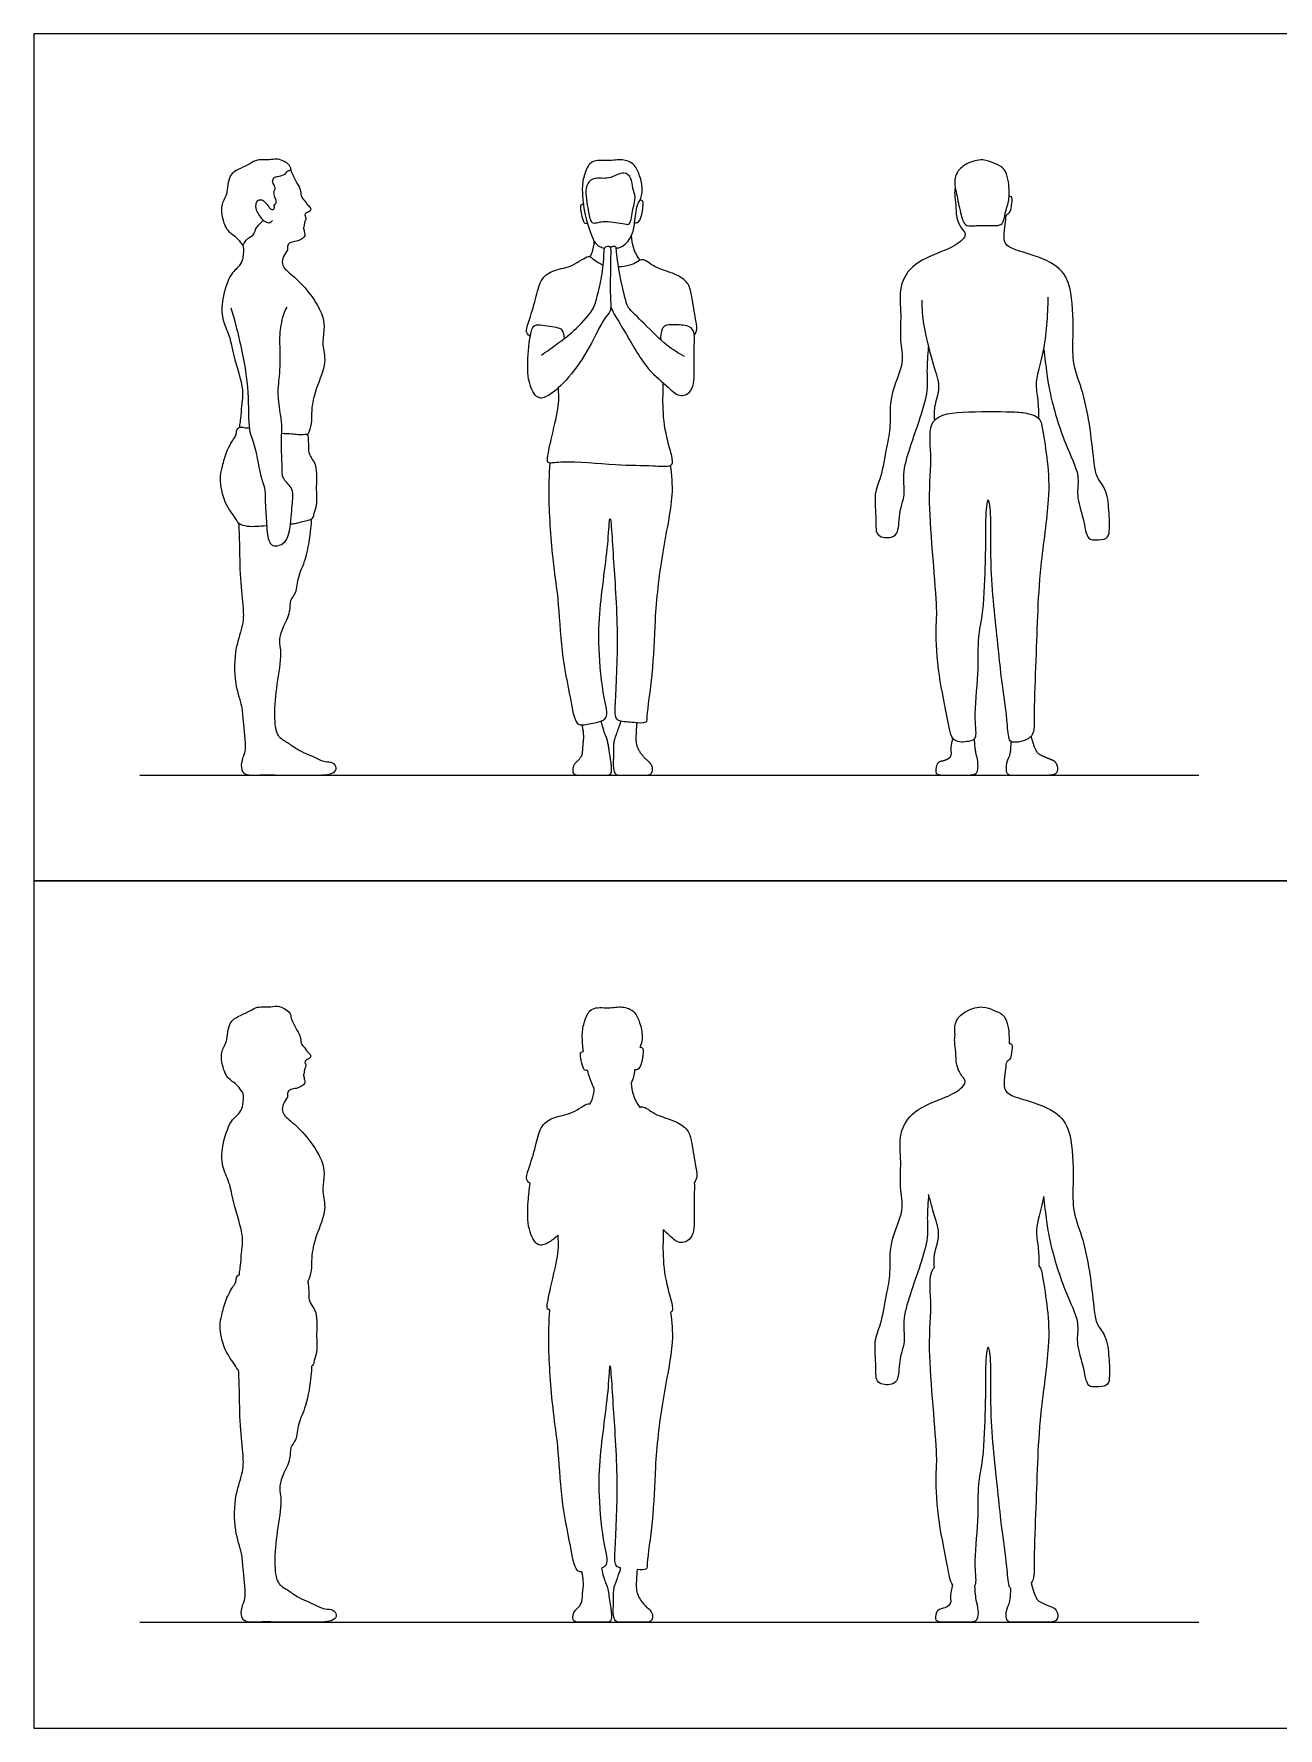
# Model space of a CAD drawing. Header units: millimetres. Extents: x 0.3 to 34.9, y 0.2 to 32.
# Drawn here: x 11.34 to 14.922, y 0.674 to 5.55 of the extents above; entities that cross this region are included whole.
import ezdxf

# ---------------------------------------------------------------- set-up
doc = ezdxf.new("R2010")
doc.units = ezdxf.units.MM
for name, color, linetype, true_color in [('AG-DIAGRAM', 7, 'Continuous', 0xfecc66), ('AG-OUTLINE', 7, 'Continuous', 0x8000ff), ('AG-PEOPLE', 7, 'Continuous', 0x66ccff), ('X-VPRT', 6, 'Continuous', 0xff00ff)]:
    doc.layers.add(name, color=color, linetype=linetype, true_color=true_color)

msp = doc.modelspace()

# ---------------------------------------------------------------- linework, layer by layer
at = {"layer": 'AG-DIAGRAM'}
for points in [[(11.645, 3.4169), (14.693, 3.4169)], [(11.645, 0.9785), (14.693, 0.9785)]]:
    msp.add_lwpolyline(points, dxfattribs=at)
at = {"layer": 'AG-OUTLINE'}
for points, knots in [([(12.1282, 1.9579), (12.1327, 1.9682), (12.1406, 1.9907), (12.1379, 2.0294), (12.1512, 2.0934), (12.1852, 2.165), (12.1685, 2.2163), (12.1767, 2.2608), (12.1748, 2.2972), (12.149, 2.3466), (12.1048, 2.4018), (12.0631, 2.433), (12.0539, 2.4499), (12.0562, 2.4717), (12.0728, 2.4891), (12.0685, 2.5036), (12.0795, 2.5136), (12.0962, 2.514), (12.1101, 2.5208), (12.1222, 2.5296), (12.1188, 2.5427), (12.1154, 2.5545), (12.1187, 2.5586), (12.1186, 2.5637), (12.1187, 2.5693), (12.1222, 2.5758), (12.1242, 2.5805), (12.1188, 2.5902), (12.1235, 2.5978), (12.1353, 2.6002), (12.139, 2.6115), (12.1269, 2.6197), (12.1222, 2.6297), (12.107, 2.6449), (12.1097, 2.654), (12.1063, 2.6677), (12.0929, 2.6887), (12.0839, 2.7095), (12.0796, 2.7204), (12.0796, 2.7204), (12.0813, 2.7225), (12.0763, 2.7354), (12.0613, 2.7447), (12.0427, 2.7541), (12.0226, 2.7481), (11.9827, 2.7522), (11.9624, 2.7376), (11.9344, 2.725), (11.8973, 2.7066), (11.8993, 2.6486), (11.8756, 2.62), (11.8839, 2.5769), (11.8916, 2.554), (11.9045, 2.54), (11.9186, 2.5302), (11.9342, 2.5153), (11.94, 2.5032), (11.942, 2.5037), (11.9443, 2.4921), (11.9429, 2.468), (11.9352, 2.4449), (11.903, 2.4219), (11.8813, 2.3487), (11.8797, 2.2916), (11.9054, 2.2427), (11.913, 2.1863), (11.9468, 2.088), (11.9369, 2.0437), (11.9361, 2.0069), (11.9321, 1.9872), (11.9319, 1.9813), (11.9317, 1.9786), (11.9279, 1.9775), (11.9215, 1.9707), (11.9225, 1.9567), (11.9126, 1.9452), (11.8913, 1.906), (11.8812, 1.8621), (11.8725, 1.8313), (11.8859, 1.7611), (11.9188, 1.721), (11.9248, 1.7078), (11.9294, 1.704), (11.9302, 1.6851), (11.9325, 1.6467), (11.9325, 1.5452), (11.9434, 1.4595), (11.9438, 1.4114), (11.9175, 1.3447), (11.9153, 1.2443), (11.9405, 1.1765), (11.9409, 1.1351), (11.9528, 1.0541), (11.9408, 1.0296), (11.9344, 0.9991), (11.9476, 0.9751), (12.0009, 0.9807), (12.0489, 0.9776), (12.1398, 0.9786), (12.2013, 0.9786), (12.2142, 0.9991), (12.2014, 1.0171), (12.1769, 1.0144), (12.151, 1.0289), (12.0962, 1.0508), (12.0716, 1.0727), (12.0373, 1.0878), (12.0315, 1.1549), (12.0393, 1.2387), (12.0557, 1.3267), (12.0449, 1.3662), (12.0559, 1.4031), (12.0811, 1.4475), (12.0752, 1.4825), (12.0982, 1.5025), (12.0991, 1.5527), (12.1261, 1.5985), (12.1386, 1.6873), (12.1391, 1.7061), (12.1394, 1.7156), (12.1405, 1.7162), (12.1463, 1.7202), (12.1453, 1.7334), (12.1577, 1.7582), (12.152, 1.7994), (12.1576, 1.8698), (12.1386, 1.8909), (12.1304, 1.9109), (12.1328, 1.9279), (12.1303, 1.9407), (12.1305, 1.9552), (12.1282, 1.9579)], [-9.214298, -9.214298, -9.214298, -9.214298, -8.885756, -8.539089, -8.080682, -7.582496, -7.178312, -6.806593, -6.472611, -6.055593, -5.570963, -5.187443, -4.952883, -4.695738, -4.428702, -4.224497, -4.026707, -3.797374, -3.572825, -3.369282, -3.169696, -2.975623, -2.854685, -2.732105, -2.596725, -2.44595, -2.32218, -2.144028, -1.989446, -1.799439, -1.630829, -1.430567, -1.233937, -0.982417, -0.818966, -0.616768, -0.334303, 0, 0, 0, 0.000631, 0.203548, 0.44974, 0.697379, 0.954309, 1.304228, 1.582541, 1.894339, 2.238914, 2.646912, 2.985757, 3.346377, 3.625709, 3.863311, 4.097601, 4.370537, 4.566139, 4.566139, 4.566139, 4.902531, 5.171934, 5.513475, 6.001766, 6.430155, 6.833333, 7.269031, 7.838309, 8.220458, 8.558729, 8.806047, 8.966882, 8.966882, 8.966882, 9.16181, 9.362515, 9.574444, 9.950641, 10.33105, 10.649547, 11.121369, 11.528454, 11.765956, 11.765956, 11.765956, 12.191847, 12.763501, 13.290113, 13.671822, 14.142824, 14.712768, 15.180867, 15.555838, 16.076214, 16.373231, 16.65539, 16.91934, 17.309031, 17.715369, 18.261801, 18.694988, 18.928393, 19.162434, 19.427559, 19.73765, 20.169364, 20.497586, 20.834797, 21.250489, 21.780991, 22.31355, 22.663431, 23.006792, 23.408725, 23.727738, 24.017642, 24.399628, 24.825899, 25.350605, 25.65271, 25.65271, 25.65271, 25.697939, 25.919163, 26.204856, 26.576186, 27.044559, 27.336441, 27.590743, 27.817863, 28.031881, 28.258834, 28.258834, 28.258834, 28.258834]), ([(13.2412, 2.2437), (13.2445, 2.2493), (13.2515, 2.2628), (13.243, 2.2986), (13.2336, 2.3644), (13.2223, 2.4012), (13.1779, 2.4257), (13.1284, 2.4373), (13.097, 2.4649), (13.0864, 2.4617), (13.084, 2.4604), (13.0762, 2.4712), (13.0639, 2.4953), (13.0601, 2.5188), (13.0597, 2.5305), (13.0654, 2.5426), (13.0676, 2.5541), (13.0694, 2.5685), (13.0732, 2.5686), (13.0841, 2.5677), (13.0923, 2.6012), (13.097, 2.632), (13.0876, 2.6334), (13.0846, 2.6342), (13.0866, 2.6381), (13.0926, 2.6517), (13.0905, 2.685), (13.084, 2.7031), (13.0723, 2.7386), (13.0324, 2.7532), (12.9949, 2.7444), (12.9437, 2.7521), (12.9257, 2.7123), (12.9197, 2.6882), (12.9189, 2.6741), (12.9181, 2.6589), (12.9201, 2.6386), (12.9217, 2.623), (12.922, 2.6208), (12.9195, 2.6208), (12.9117, 2.6208), (12.9145, 2.6011), (12.9197, 2.5755), (12.9254, 2.5664), (12.9312, 2.5665), (12.9335, 2.567), (12.938, 2.5524), (12.945, 2.5319), (12.9512, 2.5185), (12.9529, 2.5155), (12.9532, 2.5043), (12.9482, 2.4819), (12.9434, 2.4743), (12.941, 2.4705), (12.9395, 2.4711), (12.9293, 2.4725), (12.8904, 2.4397), (12.8398, 2.4355), (12.7979, 2.4093), (12.7868, 2.3562), (12.7686, 2.2931), (12.7534, 2.2522), (12.7649, 2.2443), (12.7688, 2.2413), (12.7661, 2.2258), (12.7615, 2.174), (12.7597, 2.1135), (12.7873, 2.0575), (12.8179, 2.067), (12.8393, 2.0837), (12.8489, 2.0924), (12.8497, 2.075), (12.8566, 2.0475), (12.8118, 1.8884), (12.8195, 1.8786), (12.824, 1.8779), (12.8249, 1.8778), (12.8229, 1.841), (12.8196, 1.7706), (12.834, 1.5801), (12.8506, 1.4869), (12.8565, 1.3331), (12.8837, 1.2082), (12.8965, 1.1271), (12.9124, 1.1232), (12.9178, 1.1232), (12.9217, 1.1047), (12.9229, 1.0893), (12.92, 1.0651), (12.9191, 1.0543), (12.9184, 1.0354), (12.9137, 1.0268), (12.8957, 1.0111), (12.8912, 1.0024), (12.8912, 0.9832), (12.896, 0.9785), (12.9155, 0.9785), (12.9307, 0.9785), (12.972, 0.9785), (12.9853, 0.9785), (12.9971, 0.9785), (13.0008, 0.9813), (13.0037, 0.9927), (13.0032, 1.0035), (12.9986, 1.0349), (12.9962, 1.0498), (12.9914, 1.078), (12.9887, 1.0876), (12.9829, 1.098), (12.9789, 1.1117), (12.9736, 1.134), (12.98, 1.1364), (12.9952, 1.1462), (12.9778, 1.2079), (12.9642, 1.3438), (12.968, 1.4553), (12.983, 1.5626), (12.9945, 1.662), (12.9954, 1.6994), (12.9993, 1.7253), (13.0036, 1.6829), (13.0077, 1.5966), (13.0245, 1.3888), (13.0131, 1.194), (13.0113, 1.1429), (13.0216, 1.1365), (13.0287, 1.1348), (13.0301, 1.1345), (13.0203, 1.1067), (13.0142, 1.0896), (13.0097, 1.0772), (13.0085, 1.0672), (13.0082, 1.0395), (13.0081, 1.0236), (13.0081, 0.9875), (13.0136, 0.9785), (13.0353, 0.9785), (13.0497, 0.9785), (13.0854, 0.9785), (13.098, 0.9785), (13.1127, 0.9785), (13.1175, 0.9815), (13.1217, 0.9936), (13.1216, 0.9993), (13.1169, 1.0101), (13.1124, 1.0155), (13.0989, 1.0264), (13.092, 1.0343), (13.0778, 1.0554), (13.0742, 1.0673), (13.0741, 1.0939), (13.0749, 1.1103), (13.0766, 1.1298), (13.0875, 1.1289), (13.1065, 1.128), (13.1041, 1.1541), (13.1244, 1.2775), (13.1268, 1.4262), (13.146, 1.6106), (13.1842, 1.7818), (13.1764, 1.8417), (13.1728, 1.8702), (13.1757, 1.8717), (13.181, 1.8791), (13.1712, 1.916), (13.1498, 1.9949), (13.1514, 2.0791), (13.1513, 2.0986), (13.1515, 2.1078), (13.1565, 2.1035), (13.1738, 2.0887), (13.195, 2.0643), (13.2409, 2.0807), (13.2415, 2.1517), (13.2404, 2.2043), (13.2419, 2.2355), (13.2412, 2.2437)], [0, 0, 0, 0, 0.253391, 0.596931, 1.067871, 1.416491, 1.8071, 2.22967, 2.595334, 2.712665, 2.712665, 2.712665, 3.074655, 3.414035, 3.414035, 3.414035, 3.772345, 3.772345, 3.772345, 3.965628, 4.293721, 4.599411, 4.772188, 4.772188, 4.772188, 4.914322, 5.264236, 5.52361, 5.85787, 6.211648, 6.573368, 6.960449, 7.307528, 7.669991, 7.669991, 7.669991, 8.060927, 8.126085, 8.126085, 8.126085, 8.282398, 8.517077, 8.820035, 8.994979, 9.148015, 9.148015, 9.148015, 9.447453, 9.54791, 9.54791, 9.54791, 9.87983, 10.08899, 10.08899, 10.08899, 10.169691, 10.578878, 10.997723, 11.376748, 11.790642, 12.269526, 12.624532, 12.845386, 12.845386, 12.845386, 13.144148, 13.655576, 14.061543, 14.376508, 14.622826, 14.622826, 14.622826, 15.037385, 15.753785, 15.932421, 15.972056, 15.972056, 15.972056, 16.574049, 17.351779, 17.925423, 18.624668, 19.299697, 19.789446, 19.979749, 19.979749, 19.979749, 20.096559, 20.096559, 20.213369, 20.213369, 20.330178, 20.330178, 20.446988, 20.446988, 20.563798, 20.563798, 20.680608, 20.680608, 20.797418, 20.797418, 20.914228, 20.914228, 21.031038, 21.031038, 21.147847, 21.147847, 21.264657, 21.264657, 21.381467, 21.381467, 21.381467, 21.587767, 22.020714, 22.701023, 23.313413, 23.915382, 24.485409, 24.845335, 25.05308, 25.336558, 25.877827, 26.725735, 27.535884, 27.904036, 28.114837, 28.160069, 28.160069, 28.160069, 28.279897, 28.279897, 28.399726, 28.399726, 28.519554, 28.519554, 28.639382, 28.639382, 28.75921, 28.75921, 28.879038, 28.879038, 28.998867, 28.998867, 29.118695, 29.118695, 29.238523, 29.238523, 29.358351, 29.358351, 29.47818, 29.47818, 29.598008, 29.598008, 29.598008, 29.860892, 30.104603, 30.731633, 31.451009, 32.240132, 32.991751, 33.523442, 33.523442, 33.523442, 33.674183, 34.012027, 34.548062, 35.06948, 35.371341, 35.371341, 35.371341, 35.509848, 35.873723, 36.211465, 36.672951, 37.144758, 37.347013, 37.347013, 37.347013, 37.347013]), ([(14.2471, 2.204), (14.2497, 2.1804), (14.2567, 2.1309), (14.2638, 2.074), (14.3047, 1.932), (14.3532, 1.8441), (14.3388, 1.7829), (14.362, 1.7204), (14.3707, 1.6538), (14.3974, 1.6564), (14.4309, 1.656), (14.4379, 1.6835), (14.4351, 1.7416), (14.4288, 1.8014), (14.3975, 1.8354), (14.392, 1.8778), (14.3813, 1.9775), (14.3629, 2.0775), (14.3287, 2.1605), (14.3322, 2.24), (14.3314, 2.3668), (14.3007, 2.4426), (14.2103, 2.4794), (14.1454, 2.4941), (14.1292, 2.5231), (14.1387, 2.5695), (14.1374, 2.5924), (14.151, 2.5964), (14.1562, 2.6239), (14.1565, 2.6447), (14.1496, 2.6442), (14.1474, 2.6442), (14.1478, 2.6527), (14.1471, 2.6742), (14.1435, 2.7014), (14.131, 2.7297), (14.103, 2.7393), (14.0716, 2.7543), (14.0241, 2.7409), (13.9918, 2.7128), (13.9902, 2.6839), (13.9917, 2.6722), (13.9921, 2.6699), (13.9911, 2.6628), (13.9894, 2.6482), (13.9956, 2.6192), (13.9932, 2.5836), (14.0105, 2.5485), (14.0226, 2.5399), (14.0184, 2.5257), (14.0056, 2.5097), (13.9634, 2.4872), (13.8706, 2.4558), (13.8277, 2.3862), (13.8383, 2.3033), (13.8309, 2.2308), (13.849, 2.1622), (13.7998, 2.0734), (13.808, 1.984), (13.7944, 1.9237), (13.78, 1.8356), (13.7564, 1.7891), (13.7664, 1.7152), (13.7605, 1.6626), (13.8115, 1.66), (13.8306, 1.6782), (13.8301, 1.7393), (13.8498, 1.7844), (13.8401, 1.8405), (13.8574, 1.9151), (13.9192, 2.0751), (13.9094, 2.1386), (13.9141, 2.1871), (13.9156, 2.2099), (13.9209, 2.1891), (13.9352, 2.1389), (13.9512, 2.0935), (13.9295, 2.0385), (13.9314, 2.0123), (13.9322, 1.9994), (13.9314, 1.9985), (13.9145, 1.9772), (13.9278, 1.8907), (13.9091, 1.7718), (13.9442, 1.4564), (13.9344, 1.4007), (13.9429, 1.2616), (13.9695, 1.1521), (13.9767, 1.0966), (13.9852, 1.0849), (13.9804, 1.0683), (13.9787, 1.0553), (13.9812, 1.0366), (13.979, 1.03), (13.9674, 1.0223), (13.9604, 1.0197), (13.9441, 1.0169), (13.9392, 1.0111), (13.9356, 0.9908), (13.9362, 0.9845), (13.9421, 0.9797), (13.9482, 0.9785), (13.9665, 0.9785), (13.9773, 0.9785), (14.0022, 0.9785), (14.0149, 0.9785), (14.0406, 0.9785), (14.0488, 0.9802), (14.056, 0.987), (14.0578, 0.9943), (14.0578, 1.0167), (14.0565, 1.0265), (14.051, 1.0431), (14.049, 1.0593), (14.0477, 1.0832), (14.0481, 1.0838), (14.054, 1.0934), (14.0431, 1.1471), (14.0607, 1.2686), (14.055, 1.3767), (14.0721, 1.4368), (14.0788, 1.5796), (14.0794, 1.6704), (14.0799, 1.7544), (14.0886, 1.778), (14.0977, 1.7224), (14.0899, 1.5699), (14.1167, 1.3458), (14.1246, 1.2561), (14.1419, 1.143), (14.1445, 1.0885), (14.1494, 1.0774), (14.152, 1.0755), (14.1523, 1.0521), (14.1501, 1.0363), (14.1409, 1.0196), (14.1386, 1.0093), (14.1386, 0.9846), (14.1431, 0.9785), (14.1609, 0.9785), (14.1754, 0.9785), (14.2154, 0.9785), (14.2349, 0.9785), (14.2731, 0.9785), (14.2838, 0.9816), (14.2882, 0.9943), (14.2882, 1.0005), (14.2836, 1.0125), (14.2806, 1.0166), (14.2732, 1.021), (14.2667, 1.0239), (14.248, 1.0309), (14.2399, 1.0349), (14.2259, 1.0439), (14.2186, 1.061), (14.2108, 1.0906), (14.2208, 1.103), (14.2178, 1.1537), (14.2238, 1.2922), (14.2286, 1.4377), (14.2356, 1.5788), (14.2648, 1.7703), (14.2597, 1.8756), (14.2449, 1.9663), (14.2398, 1.9964), (14.2333, 2.0041), (14.2328, 2.0224), (14.2327, 2.0596), (14.2202, 2.1107), (14.2391, 2.1633), (14.2466, 2.2016), (14.2471, 2.204)], [0, 0, 0, 0, 0.481089, 0.919961, 1.61138, 2.181196, 2.608318, 3.083446, 3.519118, 3.778836, 4.089613, 4.360749, 4.799521, 5.243128, 5.611792, 5.974208, 6.542466, 7.128995, 7.655474, 8.165923, 8.804346, 9.301126, 9.855432, 10.378004, 10.383699, 10.838114, 11.103382, 11.287203, 11.589117, 11.833436, 11.979901, 11.979901, 11.979901, 12.205673, 12.533549, 12.837496, 13.139927, 13.472894, 13.866495, 14.23312, 14.562622, 14.643415, 14.643415, 14.643415, 14.907947, 15.215905, 15.562694, 15.917427, 16.178051, 16.178051, 16.278059, 16.71183, 17.271865, 17.764163, 18.276807, 18.761737, 19.227634, 19.788847, 20.319582, 20.774033, 21.302876, 21.716177, 22.206308, 22.584025, 22.935535, 23.20866, 23.641769, 24.04475, 24.45185, 24.960759, 25.700084, 26.161213, 26.63316, 26.63316, 26.63316, 26.9439, 27.391918, 27.809821, 28.164671, 28.164671, 28.164671, 28.189636, 28.741675, 29.41561, 30.409001, 30.862231, 31.512843, 32.1592, 32.539012, 32.539012, 32.539012, 32.635355, 32.635355, 32.731697, 32.731697, 32.828039, 32.828039, 32.924381, 32.924381, 33.020723, 33.020723, 33.117066, 33.117066, 33.213408, 33.213408, 33.30975, 33.30975, 33.406092, 33.406092, 33.502434, 33.502434, 33.598776, 33.598776, 33.695119, 33.695119, 33.695119, 33.722727, 34.145301, 34.795652, 35.380389, 35.833484, 36.502352, 37.077149, 37.592465, 37.785303, 38.119331, 38.850416, 39.708487, 40.262239, 40.868729, 41.291179, 41.439578, 41.439578, 41.439578, 41.556864, 41.556864, 41.674151, 41.674151, 41.791437, 41.791437, 41.908724, 41.908724, 42.02601, 42.02601, 42.143297, 42.143297, 42.260583, 42.260583, 42.377869, 42.377869, 42.495156, 42.495156, 42.612442, 42.612442, 42.729729, 42.729729, 42.729729, 43.126029, 43.810339, 44.501257, 45.187159, 45.974497, 46.5722, 47.119077, 47.418706, 47.418706, 47.418706, 47.840201, 48.240788, 48.783595, 48.81959, 48.81959, 48.81959, 48.81959])]:
    msp.add_open_spline(points, degree=3, knots=knots, dxfattribs=at)
at = {"layer": 'AG-PEOPLE'}
for points, knots in [([(12.0033, 5.0683), (12.0059, 5.0657), (12.011, 5.0603), (12.0175, 5.0505), (12.0239, 5.0432), (12.0348, 5.0469), (12.0302, 5.057), (12.0379, 5.0616), (12.0385, 5.0719), (12.0295, 5.0893), (12.0329, 5.1), (12.0364, 5.1097), (12.0262, 5.1231), (12.0282, 5.1319), (12.0331, 5.1391), (12.0468, 5.1407), (12.0658, 5.1463), (12.0702, 5.1584), (12.083, 5.1564), (12.0763, 5.1738), (12.0613, 5.1831), (12.0427, 5.1925), (12.0226, 5.1865), (11.9827, 5.1906), (11.9624, 5.176), (11.9344, 5.1634), (11.8973, 5.145), (11.8993, 5.087), (11.8756, 5.0584), (11.8839, 5.0153), (11.8916, 4.9924), (11.9045, 4.9784), (11.9186, 4.9686), (11.9342, 4.9537), (11.9429, 4.9355), (11.949, 4.9618), (11.9753, 4.969), (11.9783, 4.9937), (11.9931, 5.005), (11.998, 5.0114), (12.0007, 5.0143)], [0, 0, 0, 0, 0.189301, 0.38405, 0.553201, 0.712003, 0.874839, 1.026434, 1.19914, 1.44558, 1.630215, 1.80342, 2.025404, 2.188576, 2.343402, 2.551417, 2.799659, 2.987395, 3.146035, 3.348952, 3.595144, 3.842783, 4.099713, 4.449632, 4.727945, 5.039743, 5.384318, 5.792317, 6.131162, 6.491781, 6.771113, 7.008715, 7.243006, 7.515942, 7.711543, 7.948359, 8.233523, 8.49836, 8.735738, 8.93039, 8.93039, 8.93039, 8.93039]), ([(13.0163, 4.9331), (13.0198, 4.9337), (13.0407, 4.9392), (13.0631, 4.9683), (13.07, 5.0057), (13.0742, 5.0589), (13.0931, 5.0825), (13.0905, 5.1234), (13.084, 5.1415), (13.0723, 5.177), (13.0324, 5.1916), (12.9949, 5.1828), (12.9437, 5.1905), (12.9257, 5.1507), (12.9197, 5.1266), (12.9189, 5.1125), (12.9181, 5.0973), (12.9214, 5.0645), (12.925, 5.0306), (12.9466, 4.9628), (12.9596, 4.941), (12.9776, 4.935), (12.983, 4.9339)], [1.901047, 1.901047, 1.901047, 1.901047, 1.976834, 2.369431, 2.728095, 3.1374, 3.451909, 3.801823, 4.061196, 4.395457, 4.749234, 5.110955, 5.498035, 5.845114, 6.207577, 6.207577, 6.207577, 6.598514, 6.945787, 7.421261, 7.748918, 7.871818, 7.871818, 7.871818, 7.871818]), ([(14.1362, 5.0348), (14.1339, 5.024), (14.1322, 4.9953), (14.087, 5.0004), (14.0452, 4.9981), (14.0183, 4.9966), (14.006, 5.0383), (13.9967, 5.089), (13.9898, 5.1143), (13.9918, 5.1512), (14.0241, 5.1793), (14.0716, 5.1927), (14.103, 5.1777), (14.131, 5.1681), (14.1435, 5.1398), (14.1476, 5.1082), (14.1483, 5.0669), (14.1388, 5.0469), (14.1362, 5.0348)], [0, 0, 0, 0, 0.291708, 0.647159, 1.032224, 1.302612, 1.617228, 2.032386, 2.330612, 2.660114, 3.02674, 3.42034, 3.753308, 4.055739, 4.359685, 4.687561, 5.051855, 5.378165, 5.378165, 5.378165, 5.378165]), ([(12.0796, 5.1588), (12.0839, 5.1479), (12.0929, 5.1271), (12.1063, 5.1061), (12.1097, 5.0924), (12.107, 5.0833), (12.1222, 5.0681), (12.1269, 5.0581), (12.139, 5.0499), (12.1353, 5.0386), (12.1235, 5.0362), (12.1188, 5.0286), (12.1242, 5.0189), (12.1222, 5.0142), (12.1187, 5.0077), (12.1186, 5.0021), (12.1187, 4.997), (12.1154, 4.9929), (12.1188, 4.9811), (12.1222, 4.968), (12.1101, 4.9592), (12.0962, 4.9524), (12.0795, 4.952), (12.0685, 4.942), (12.0728, 4.9275), (12.0562, 4.9101), (12.0539, 4.8883), (12.0631, 4.8714), (12.1048, 4.8402), (12.149, 4.785), (12.1748, 4.7356), (12.1767, 4.6992), (12.1685, 4.6547), (12.1852, 4.6034), (12.1512, 4.5318), (12.1379, 4.4678), (12.1406, 4.4291), (12.1327, 4.4066), (12.1282, 4.3963)], [0, 0, 0, 0, 0.334303, 0.616768, 0.818966, 0.982417, 1.233937, 1.430567, 1.630829, 1.799439, 1.989446, 2.144028, 2.32218, 2.44595, 2.596725, 2.732105, 2.854685, 2.975623, 3.169696, 3.369282, 3.572825, 3.797374, 4.026707, 4.224497, 4.428702, 4.695738, 4.952883, 5.187443, 5.570963, 6.055593, 6.472611, 6.806593, 7.178312, 7.582496, 8.080682, 8.539089, 8.885756, 9.214298, 9.214298, 9.214298, 9.214298]), ([(12.9872, 5.0106), (12.981, 5.0108), (12.9708, 5.0099), (12.9523, 5.0039), (12.9407, 5.012), (12.9341, 5.0506), (12.9233, 5.114), (12.954, 5.1399), (12.9954, 5.1288), (13.0384, 5.1584), (13.0614, 5.1356), (13.0629, 5.1059), (13.0747, 5.08), (13.0631, 5.0482), (13.0593, 4.9994), (13.0396, 5.0036), (13.0146, 5.0077), (12.9951, 5.0103), (12.9872, 5.0106)], [0, 0, 0, 0, 0.237111, 0.478962, 0.66652, 1.021825, 1.477574, 1.79721, 2.16195, 2.549733, 2.831528, 3.142252, 3.436237, 3.777613, 4.150831, 4.362231, 4.657826, 4.957893, 4.957893, 4.957893, 4.957893]), ([(12.0033, 5.0683), (12.0009, 5.0702), (11.9952, 5.0734), (11.9798, 5.0708), (11.9756, 5.0463), (11.9938, 5.0198), (12.0087, 5.0068), (12.0218, 5.0065), (12.0254, 5.0109), (12.0267, 5.0129)], [0, 0, 0, 0, 0.170665, 0.371103, 0.628379, 0.948619, 1.198357, 1.386409, 1.539058, 1.539058, 1.539058, 1.539058]), ([(13.0694, 5.0069), (13.0732, 5.007), (13.0841, 5.0061), (13.0923, 5.0396), (13.097, 5.0704), (13.0876, 5.0718), (13.0846, 5.0726)], [0, 0, 0, 0, 0.1932826, 0.5213763, 0.8270664, 0.9998434, 0.9998434, 0.9998434, 0.9998434]), ([(13.9921, 5.1083), (13.9911, 5.1012), (13.9894, 5.0866), (13.9956, 5.0576), (13.9932, 5.022), (14.0105, 4.9869), (14.0226, 4.9783), (14.0184, 4.9641), (14.0056, 4.9481), (13.9634, 4.9256), (13.8706, 4.8942), (13.8277, 4.8246), (13.8383, 4.7417), (13.8309, 4.6692), (13.849, 4.6006), (13.7998, 4.5118), (13.808, 4.4224), (13.7944, 4.3621), (13.78, 4.274), (13.7564, 4.2275), (13.7664, 4.1536), (13.7605, 4.101), (13.8115, 4.0984), (13.8306, 4.1166), (13.8301, 4.1777), (13.8498, 4.2228), (13.8401, 4.2789), (13.8574, 4.3535), (13.9192, 4.5135), (13.9094, 4.577), (13.9141, 4.6255), (13.9156, 4.6483)], [0, 0, 0, 0, 0.264533, 0.57249, 0.91928, 1.274013, 1.534637, 1.534637, 1.634644, 2.068415, 2.628451, 3.120749, 3.633393, 4.118322, 4.58422, 5.145433, 5.676167, 6.130618, 6.659462, 7.072763, 7.562894, 7.940611, 8.292121, 8.565245, 8.998354, 9.401336, 9.808435, 10.317344, 11.056669, 11.517799, 11.989746, 11.989746, 11.989746, 11.989746]), ([(14.2471, 4.6424), (14.2497, 4.6188), (14.2567, 4.5693), (14.2638, 4.5124), (14.3047, 4.3704), (14.3532, 4.2825), (14.3388, 4.2213), (14.362, 4.1588), (14.3707, 4.0922), (14.3974, 4.0948), (14.4309, 4.0944), (14.4379, 4.1219), (14.4351, 4.18), (14.4288, 4.2398), (14.3975, 4.2738), (14.392, 4.3162), (14.3813, 4.4159), (14.3629, 4.5159), (14.3287, 4.5989), (14.3322, 4.6784), (14.3314, 4.8052), (14.3007, 4.881), (14.2103, 4.9178), (14.1454, 4.9325), (14.1292, 4.9615), (14.1387, 5.0079), (14.1374, 5.0308), (14.151, 5.0348), (14.1562, 5.0623), (14.1565, 5.0831), (14.1496, 5.0826), (14.1474, 5.0826)], [0, 0, 0, 0, 0.481089, 0.919961, 1.61138, 2.181196, 2.608318, 3.083446, 3.519118, 3.778836, 4.089613, 4.360749, 4.799521, 5.243128, 5.611792, 5.974208, 6.542466, 7.128995, 7.655474, 8.165923, 8.804346, 9.301126, 9.855432, 10.378004, 10.383699, 10.838114, 11.103382, 11.287203, 11.589117, 11.833436, 11.979901, 11.979901, 11.979901, 11.979901]), ([(12.922, 5.0592), (12.9195, 5.0592), (12.9117, 5.0592), (12.9145, 5.0395), (12.9197, 5.0139), (12.9254, 5.0048), (12.9312, 5.0049), (12.9335, 5.0054)], [0, 0, 0, 0, 0.156313, 0.390992, 0.69395, 0.868894, 1.02193, 1.02193, 1.02193, 1.02193]), ([(11.942, 4.9421), (11.9443, 4.9305), (11.9429, 4.9064), (11.9352, 4.8833), (11.903, 4.8603), (11.8813, 4.7871), (11.8797, 4.73), (11.9054, 4.6811), (11.913, 4.6247), (11.9468, 4.5264), (11.9369, 4.4821), (11.9361, 4.4453), (11.9321, 4.4256), (11.9319, 4.4197), (11.9317, 4.417)], [0, 0, 0, 0, 0.336392, 0.605795, 0.947336, 1.435627, 1.864016, 2.267194, 2.702892, 3.27217, 3.654319, 3.99259, 4.239908, 4.400743, 4.400743, 4.400743, 4.400743]), ([(12.8015, 4.6259), (12.8173, 4.6369), (12.8491, 4.6606), (12.895, 4.6941), (12.9527, 4.7543), (12.9614, 4.7964), (12.9763, 4.85), (12.982, 4.9133), (12.9809, 4.939), (13.0009, 4.9404), (13.0007, 4.9155), (12.9977, 4.7951), (13.0034, 4.7523), (12.9782, 4.7305), (12.9397, 4.6438), (12.8844, 4.5631), (12.8261, 4.5079), (12.7873, 4.4959), (12.7597, 4.5519), (12.7618, 4.6227), (12.7703, 4.7082), (12.7919, 4.7155), (12.8436, 4.7057), (12.8606, 4.7027), (12.8658, 4.683), (12.8664, 4.6734)], [0, 0, 0, 0, 0.435105, 0.877134, 1.389607, 1.7606, 2.190397, 2.654354, 2.916666, 3.1132, 3.364613, 4.003329, 4.373894, 4.674952, 5.225979, 5.813433, 6.320697, 6.635662, 7.041629, 7.553057, 8.060793, 8.303048, 8.713534, 8.963762, 9.177623, 9.177623, 9.177623, 9.177623]), ([(12.941, 4.9089), (12.9434, 4.9127), (12.9482, 4.9203), (12.9532, 4.9427), (12.9529, 4.9539)], [0, 0, 0, 0, 0.2091604, 0.5410795, 0.5410795, 0.5410795, 0.5410795]), ([(13.2126, 4.6217), (13.195, 4.6315), (13.1597, 4.6524), (13.0998, 4.7144), (13.0503, 4.7611), (13.0452, 4.7776), (13.0247, 4.8578), (13.0174, 4.9244), (13.0154, 4.942), (13.0034, 4.9373), (12.9998, 4.9344)], [0, 0, 0, 0, 0.444703, 0.98875, 1.445812, 1.678096, 2.198282, 2.681592, 2.873986, 3.087226, 3.087226, 3.087226, 3.087226]), ([(13.0597, 4.9689), (13.0601, 4.9572), (13.0639, 4.9337), (13.0762, 4.9096), (13.084, 4.8988)], [0, 0, 0, 0, 0.3393803, 0.7013701, 0.7013701, 0.7013701, 0.7013701]), ([(12.7688, 4.6797), (12.7649, 4.6827), (12.7534, 4.6906), (12.7686, 4.7315), (12.7868, 4.7946), (12.7979, 4.8477), (12.8398, 4.8739), (12.8904, 4.8781), (12.9348, 4.9155), (12.948, 4.9041), (12.9647, 4.8914), (12.9742, 4.8872), (12.9791, 4.8853)], [0, 0, 0, 0, 0.220854, 0.57586, 1.054744, 1.468638, 1.847663, 2.266508, 2.675695, 2.884106, 3.144985, 3.372854, 3.372854, 3.372854, 3.372854]), ([(13.2412, 4.6821), (13.2445, 4.6877), (13.2515, 4.7012), (13.243, 4.737), (13.2336, 4.8028), (13.2223, 4.8396), (13.1779, 4.8641), (13.1284, 4.8757), (13.093, 4.9068), (13.0765, 4.8931), (13.0556, 4.8831), (13.0341, 4.8795), (13.0232, 4.8795)], [0, 0, 0, 0, 0.253391, 0.596931, 1.067871, 1.416491, 1.8071, 2.22967, 2.595334, 2.828562, 3.104809, 3.432177, 3.432177, 3.432177, 3.432177]), ([(13.8961, 4.7839), (13.8965, 4.7596), (13.8977, 4.7124), (13.9307, 4.5898), (13.9512, 4.5319), (13.9295, 4.4769), (13.9314, 4.4507), (13.9322, 4.4378)], [0, 0, 0, 0, 0.486527, 1.123177, 1.571195, 1.989098, 2.343948, 2.343948, 2.343948, 2.343948]), ([(14.2333, 4.4425), (14.2328, 4.4608), (14.2327, 4.498), (14.2202, 4.5491), (14.2522, 4.6382), (14.2593, 4.7398), (14.2599, 4.7924)], [0, 0, 0, 0, 0.421496, 0.822083, 1.364889, 2.080232, 2.080232, 2.080232, 2.080232]), ([(11.9074, 4.7616), (11.9125, 4.7447), (11.9224, 4.7096), (11.9407, 4.6334), (11.9607, 4.5217), (11.9554, 4.4093), (11.9778, 4.3669), (11.9925, 4.2706), (12.0059, 4.2458), (12.0056, 4.2041), (12.0088, 4.1577), (12.0123, 4.0982), (12.0211, 4.083), (12.0305, 4.0745), (12.0586, 4.0807), (12.0773, 4.0947), (12.0838, 4.1991), (12.0876, 4.2288), (12.0791, 4.248), (12.0655, 4.2608), (12.055, 4.2761), (12.0559, 4.2919), (12.0509, 4.3894), (12.0571, 4.4222), (12.0387, 4.5156), (12.0503, 4.5708), (12.0489, 4.6529), (12.0477, 4.6899), (12.0577, 4.7445), (12.0654, 4.7571), (12.0691, 4.7635)], [0, 0, 0, 0, 0.409898, 0.905226, 1.520768, 2.105604, 2.508347, 3.052112, 3.357123, 3.703883, 4.106232, 4.537464, 4.767961, 4.951341, 5.490791, 6.889197, 7.107886, 7.420894, 7.674591, 7.919355, 8.148086, 8.375394, 8.919878, 9.280209, 9.808037, 10.253967, 10.751357, 11.111688, 11.519076, 11.784897, 11.784897, 11.784897, 11.784897]), ([(13.0007, 4.7641), (13.0039, 4.7573), (13.0111, 4.742), (13.0437, 4.6908), (13.1023, 4.5828), (13.1645, 4.5378), (13.195, 4.5027), (13.2409, 4.5191), (13.2415, 4.5901), (13.2402, 4.6514), (13.2441, 4.7078), (13.198, 4.7133), (13.1589, 4.7141), (13.1471, 4.7019), (13.1425, 4.6797), (13.145, 4.6694)], [0, 0, 0, 0, 0.272239, 0.713551, 1.354919, 1.861219, 2.225094, 2.562836, 3.024322, 3.496129, 3.884892, 4.242804, 4.597244, 4.817556, 5.139742, 5.139742, 5.139742, 5.139742]), ([(12.8489, 4.5308), (12.8497, 4.5134), (12.8566, 4.4859), (12.8118, 4.3268), (12.8223, 4.3135), (12.8719, 4.3237), (13.0155, 4.3083), (13.1151, 4.3087), (13.1697, 4.3036), (13.1814, 4.316), (13.1712, 4.3544), (13.1498, 4.4333), (13.1514, 4.5175), (13.1513, 4.537), (13.1515, 4.5462)], [0, 0, 0, 0, 0.414559, 1.130959, 1.309595, 1.683309, 2.38359, 2.979062, 3.375347, 3.568388, 3.906232, 4.442267, 4.963685, 5.265546, 5.265546, 5.265546, 5.265546]), ([(14.1632, 4.4623), (14.1382, 4.4632), (14.0301, 4.4648), (13.9086, 4.4539), (13.9278, 4.3291), (13.9091, 4.2102), (13.9442, 3.8948), (13.9344, 3.8391), (13.9429, 3.7), (13.9707, 3.5856), (13.98, 3.5078), (14.0306, 3.5129), (14.0562, 3.5206), (14.0431, 3.5855), (14.0607, 3.707), (14.055, 3.8151), (14.0721, 3.8752), (14.0788, 4.018), (14.0794, 4.1088), (14.0799, 4.1928), (14.0886, 4.2164), (14.0977, 4.1608), (14.0899, 4.0083), (14.1167, 3.7842), (14.1246, 3.6945), (14.1419, 3.5814), (14.1447, 3.5238), (14.1544, 3.5067), (14.2222, 3.5187), (14.2176, 3.5889), (14.2238, 3.7306), (14.2286, 3.8761), (14.2356, 4.0172), (14.2648, 4.2087), (14.2597, 4.314), (14.2443, 4.4081), (14.2369, 4.4514), (14.1851, 4.461), (14.174, 4.4619), (14.1632, 4.4623)], [0, 0, 0, 0, 0.656947, 1.237191, 1.78923, 2.463166, 3.456556, 3.909786, 4.560398, 5.206755, 5.661208, 6.02084, 6.278091, 6.700665, 7.351017, 7.935754, 8.388848, 9.057716, 9.632513, 10.147829, 10.340668, 10.674695, 11.40578, 12.263852, 12.817603, 13.424094, 13.846544, 14.061199, 14.4737, 14.911446, 15.595755, 16.286673, 16.972576, 17.759913, 18.357616, 18.904494, 19.258467, 19.635802, 19.917449, 19.917449, 19.917449, 19.917449]), ([(11.9605, 4.4148), (11.9556, 4.4155), (11.946, 4.4158), (11.9313, 4.4195), (11.9215, 4.4091), (11.9225, 4.3951), (11.9126, 4.3836), (11.8913, 4.3444), (11.8812, 4.3005), (11.8725, 4.2697), (11.8859, 4.1995), (11.919, 4.1591), (11.9276, 4.14), (11.9543, 4.132), (11.9844, 4.1332), (11.9974, 4.1346), (12.0102, 4.1353)], [0, 0, 0, 0, 0.217799, 0.429003, 0.623931, 0.824636, 1.036565, 1.412762, 1.793171, 2.111668, 2.58349, 2.990575, 3.236168, 3.522314, 3.82442, 4.120656, 4.120656, 4.120656, 4.120656]), ([(12.079, 4.1397), (12.0843, 4.1402), (12.1012, 4.1423), (12.1112, 4.1476), (12.1468, 4.1524), (12.1453, 4.1718), (12.1577, 4.1966), (12.152, 4.2378), (12.1576, 4.3082), (12.1386, 4.3293), (12.1304, 4.3493), (12.1328, 4.3663), (12.1303, 4.3791), (12.1306, 4.399), (12.1191, 4.3966), (12.0992, 4.3959), (12.0827, 4.3988), (12.0633, 4.3997), (12.0536, 4.3999)], [4.531774, 4.531774, 4.531774, 4.531774, 4.634809, 4.900775, 5.207041, 5.428265, 5.713959, 6.085289, 6.553661, 6.845543, 7.099846, 7.326965, 7.540983, 7.767936, 7.931239, 8.183267, 8.419634, 8.723831, 8.723831, 8.723831, 8.723831]), ([(12.8249, 4.3162), (12.8229, 4.2794), (12.8196, 4.209), (12.834, 4.0185), (12.8506, 3.9253), (12.8565, 3.7715), (12.8837, 3.6466), (12.8971, 3.5614), (12.9249, 3.5611), (12.9647, 3.5685), (12.9963, 3.5806), (12.9778, 3.6463), (12.9642, 3.7822), (12.968, 3.8937), (12.983, 4.001), (12.9945, 4.1004), (12.9954, 4.1378), (12.9993, 4.1637), (13.0036, 4.1213), (13.0077, 4.035), (13.0245, 3.8272), (13.0131, 3.6324), (13.0113, 3.5813), (13.0269, 3.5716), (13.0655, 3.5698), (13.1067, 3.5647), (13.1041, 3.5925), (13.1244, 3.7159), (13.1268, 3.8646), (13.146, 4.049), (13.1842, 4.2202), (13.1764, 4.2801), (13.1728, 4.3086)], [0, 0, 0, 0, 0.601993, 1.379723, 1.953366, 2.652612, 3.327641, 3.817389, 4.075897, 4.446263, 4.738242, 5.171189, 5.851498, 6.463888, 7.065858, 7.635884, 7.99581, 8.203555, 8.487034, 9.028302, 9.87621, 10.686359, 11.054511, 11.265313, 11.63161, 11.970281, 12.213992, 12.841022, 13.560398, 14.349521, 15.10114, 15.632831, 15.632831, 15.632831, 15.632831]), ([(11.9294, 4.1424), (11.9302, 4.1235), (11.9325, 4.0851), (11.9325, 3.9836), (11.9434, 3.8979), (11.9438, 3.8498), (11.9175, 3.7831), (11.9153, 3.6827), (11.9405, 3.6149), (11.9409, 3.5735), (11.9528, 3.4925), (11.9408, 3.468), (11.9344, 3.4375), (11.9476, 3.4135), (12.0009, 3.4191), (12.0489, 3.416), (12.1398, 3.417), (12.2013, 3.417), (12.2142, 3.4375), (12.2014, 3.4555), (12.1769, 3.4528), (12.151, 3.4673), (12.0962, 3.4892), (12.0716, 3.5111), (12.0373, 3.5262), (12.0315, 3.5933), (12.0393, 3.6771), (12.0557, 3.7651), (12.0449, 3.8046), (12.0559, 3.8415), (12.0811, 3.8859), (12.0752, 3.9209), (12.0982, 3.9409), (12.0991, 3.9911), (12.1261, 4.0369), (12.1386, 4.1257), (12.1391, 4.1445), (12.1394, 4.154)], [0, 0, 0, 0, 0.425891, 0.997545, 1.524157, 1.905866, 2.376868, 2.946812, 3.414911, 3.789882, 4.310258, 4.607275, 4.889434, 5.153384, 5.543075, 5.949413, 6.495845, 6.929032, 7.162437, 7.396478, 7.661603, 7.971694, 8.403408, 8.73163, 9.068841, 9.484533, 10.015035, 10.547594, 10.897475, 11.240836, 11.642769, 11.961782, 12.251686, 12.633672, 13.059943, 13.584649, 13.886754, 13.886754, 13.886754, 13.886754])]:
    msp.add_open_spline(points, degree=3, knots=knots, dxfattribs=at)
for points in [[(12.9178, 3.5616), (12.9236, 3.5338), (12.9193, 3.4974), (12.9183, 3.4691), (12.8912, 3.4456), (12.8912, 3.4169), (12.9203, 3.4169), (12.9823, 3.4169), (13.0001, 3.4169), (13.0044, 3.434), (12.9974, 3.4811), (12.9902, 3.5235), (12.9815, 3.539), (12.9736, 3.5724)], [(13.0301, 3.5729), (13.0154, 3.5311), (13.0085, 3.5125), (13.0081, 3.471), (13.0081, 3.4169), (13.0408, 3.4169), (13.0943, 3.4169), (13.1164, 3.4169), (13.1228, 3.435), (13.1158, 3.4511), (13.0955, 3.4675), (13.0742, 3.4991), (13.074, 3.539), (13.0766, 3.5682)], [(13.9852, 3.5233), (13.978, 3.4984), (13.9819, 3.4703), (13.9645, 3.4588), (13.94, 3.4545), (13.9347, 3.4241), (13.9436, 3.4169), (13.971, 3.4169), (14.0085, 3.4169), (14.047, 3.4169), (14.0578, 3.4271), (14.0578, 3.4607), (14.0496, 3.4857), (14.0477, 3.5216)], [(14.152, 3.5139), (14.1525, 3.4788), (14.1386, 3.4539), (14.1386, 3.4169), (14.1654, 3.4169), (14.2254, 3.4169), (14.2826, 3.4169), (14.2893, 3.4359), (14.2824, 3.4539), (14.2714, 3.4605), (14.2433, 3.471), (14.2224, 3.4846), (14.2108, 3.529)]]:
    msp.add_open_spline(points, degree=2, dxfattribs=at)
at = {"layer": 'X-VPRT'}
for points in [[(11.3402, 5.5505), (11.3402, 3.1121), (14.9978, 3.1121), (14.9978, 5.5505)], [(11.3402, 3.1121), (11.3402, 0.6737), (14.9978, 0.6737), (14.9978, 3.1121)]]:
    msp.add_lwpolyline(points, close=True, dxfattribs=at)

doc.saveas('drawing.dxf')
